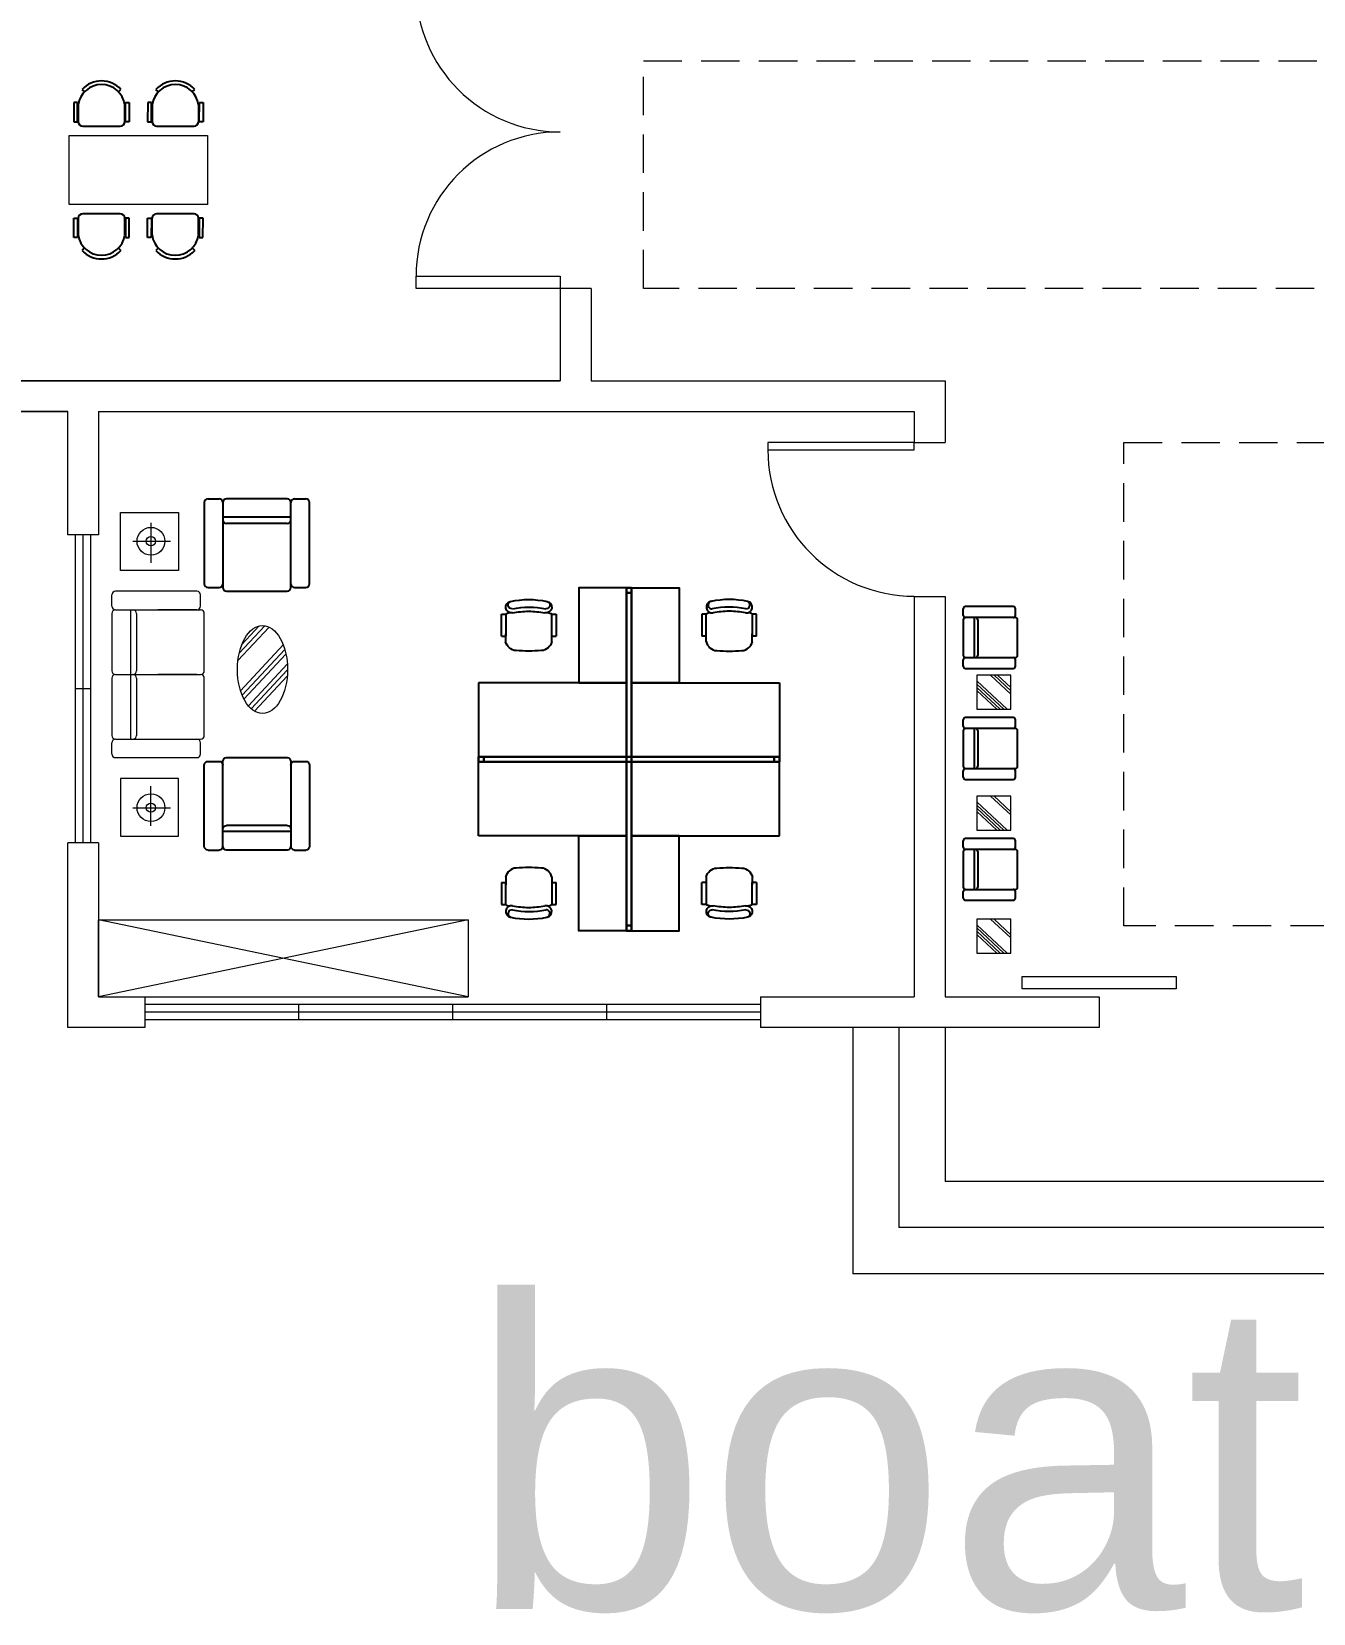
# Model space of a CAD drawing. Header units: inches. Extents: x 4 to 844, y 19 to 530.
# Drawn here: x 24.06 to 32.39, y 171.52 to 181.8 of the extents above; entities that cross this region are included whole.
import ezdxf

# ---------------------------------------------------------------- set-up
doc = ezdxf.new("R2010")
doc.units = ezdxf.units.IN
doc.header["$MEASUREMENT"] = 0
doc.linetypes.add('HIDDEN', pattern=[0.375, 0.25, -0.125])
for name, color, linetype in [('8', 8, 'Continuous'), ('DIM', 7, 'Continuous'), ('DOOR', 2, 'Continuous'), ('FUR', 6, 'Continuous'), ('FURE', 6, 'Continuous')]:
    doc.layers.add(name, color=color, linetype=linetype)
doc.styles.get("Standard").update_dxf_attribs({"font": 'arial.ttf'})

# ---------------------------------------------------------------- blocks, each defined once
blk = doc.blocks.new('CH4')
for p, q in [((-181, 370), (-210, 398)), ((183, 370), (211, 397)), ((-299, 257), (-300, 47)), ((-259, 257), (-299, 257)), ((-260, 47), (-259, 257)), ((-252, 230), (-252, 50)), ((253, 116), (253, 230)), ((260, 46), (261, 256)), ((261, 256), (301, 256)), ((301, 256), (300, 46)), ((-300, 47), (-260, 47)), ((-203, 0), (203, 0)), ((253, 50), (253, 116)), ((300, 46), (260, 46))]:
    blk.add_line(p, q)
for centre, radius, start, end in [((0, 195), 255, 7.7698, 172.01), ((0, 204), 286, 42.5533, 137.2265), ((-202, 50), 50, 179.8899, 269.8899), ((203, 50), 50, 269.8899, 359.8899)]:
    blk.add_arc(centre, radius, start, end)
blk = doc.blocks.new('MEET1')
at = {"layer": 'FUR', "lineweight": 0}
blk.add_lwpolyline([(-750, -375), (-750, 375), (750, 375), (750, -375)], close=True, dxfattribs=at)
for p in [(-400, 475), (400, 475)]:
    blk.add_blockref('CH4', p, dxfattribs=at)
at = {"layer": 'FUR', "lineweight": 0, "rotation": 180}
for p in [(-400, -475), (400, -475)]:
    blk.add_blockref('CH4', p, dxfattribs=at)
blk = doc.blocks.new('PAR0')
for points in [[(-1400, 0), (-1400, 50), (-1350, 50), (-1350, 0)], [(-1350, 0), (-1350, 50), (0, 50), (0, 0)], [(0, 0), (0, 50), (50, 50), (50, 0)], [(50, -1550), (0, -1550), (0, 0), (50, 0)], [(0, -1600), (0, -1550), (50, -1550), (50, -1600)]]:
    blk.add_lwpolyline(points, close=True)
blk = doc.blocks.new('CH3')
for p, q in [((-259, 349), (-259, 141)), ((-218, 349), (-259, 349)), ((-218, 142), (-218, 349)), ((259, 350), (218, 350)), ((218, 350), (218, 142)), ((259, 142), (259, 350)), ((-218, 89), (-218, 163)), ((218, 87), (218, 162))]:
    blk.add_line(p, q)
at = {"linetype": 'Continuous'}
for p, q in [((-218, 141), (-259, 141)), ((259, 142), (218, 142))]:
    blk.add_line(p, q, dxfattribs=at)
for centre, radius, start, end in [((-163, 416), 55.3, 99.8988, 279.7522), ((-166, 436), 35.2, 94.9128, 274.9128), ((0, -348), 836, 78.0899, 101.9101), ((163, 416), 55.3, 260.2478, 80.1012), ((159, 437), 36.2, 265.0872, 70.3213), ((-4, -349), 766, 78.0112, 101.9888), ((18, -535), 913, 91.1567, 100.8714), ((-18, -535), 913, 79.1286, 88.8433), ((-111, 115), 111, 193.2566, 265.9234), ((0, 1666), 1666, 265.9234, 274.0766), ((111, 115), 111, 274.0766, 345.8334)]:
    blk.add_arc(centre, radius, start, end, dxfattribs=at)
for centre, start, end in [((-181, 309), 90.7226, 132.8382), ((180, 309), 47.1618, 87.5717)]:
    blk.add_arc(centre, 54.9, start, end)
blk = doc.blocks.new('STAFF')
at = {"layer": 'FUR'}
for points in [[(-1400, 900), (-1400, 1600), (0, 1600), (0, 900)], [(-450, 900), (0, 900), (0, 0), (-450, 0)]]:
    blk.add_lwpolyline(points, close=True, dxfattribs=at)
at = {"layer": 'FUR', "rotation": 180}
blk.add_blockref('CH3', (-925, 600), dxfattribs=at)
blk = doc.blocks.new('PAR2')
at = {"layer": 'FUR'}
for name, p in [('PAR0', (0, 0)), ('STAFF', (0, -1600))]:
    blk.add_blockref(name, p, dxfattribs=at)
blk = doc.blocks.new('PAR7')
at = {"layer": 'FUR', "xscale": -1, "rotation": 180}
blk.add_blockref('PAR2', (1400, -700), dxfattribs=at)
at = {"layer": 'FUR', "rotation": 180}
blk.add_blockref('PAR2', (1450, -700), dxfattribs=at)
at = {"layer": 'FUR'}
blk.add_blockref('PAR2', (1400, -750), dxfattribs=at)
at = {"layer": 'FUR', "xscale": -1}
blk.add_blockref('PAR2', (1450, -750), dxfattribs=at)
blk = doc.blocks.new('开放办公09')
at = {"layer": 'FUR'}
blk.add_blockref('PAR7', (0, 1450), dxfattribs=at)
blk = doc.blocks.new('SOFA1人')
at = {"layer": 'FUR'}
for p, q in [((-423, 0), (-327, 0)), ((263, 0), (-263, 0)), ((327, 0), (423, 0)), ((-455, -32), (-455, -736)), ((-295, -32), (-295, -768)), ((-295, -32), (-295, -768)), ((295, -768), (295, -32)), ((455, -736), (455, -32)), ((295, -160), (-295, -160)), ((263, -213), (-263, -213)), ((-423, -768), (-327, -768)), ((-263, -800), (263, -800)), ((327, -768), (423, -768))]:
    blk.add_line(p, q, dxfattribs=at)
for centre, start, end in [((-423, -32), 90, 180), ((-327, -32), 0, 90), ((-263, -32), 90, 180), ((263, -32), 0, 90), ((327, -32), 90, 180), ((423, -32), 0, 90), ((-263, -181), 180, 270), ((263, -181), 270, 0), ((-423, -736), 180, 270), ((-327, -736), 270, 0), ((-263, -768), 180, 270), ((263, -768), 270, 0), ((327, -736), 180, 270), ((423, -736), 270, 0)]:
    blk.add_arc(centre, 32, start, end, dxfattribs=at)
blk = doc.blocks.new('A$C621A3C92')
at = {"layer": 'FUR'}
blk.add_blockref('SOFA1人', (455, 800), dxfattribs=at)

msp = doc.modelspace()

# ---------------------------------------------------------------- linework, layer by layer
at = {"lineweight": 0}
for p, q in [((27.49592, 180.12995), (27.49592, 179.52995)), ((27.69592, 180.12995), (27.69592, 179.52995)), ((23.69592, 179.52995), (27.49592, 179.52995)), ((24.49592, 179.52995), (23.69592, 179.52995)), ((27.49592, 179.52995), (24.49592, 179.52995)), ((27.69592, 179.52995), (29.99592, 179.52995)), ((29.99592, 179.52995), (29.99592, 179.12995)), ((24.49592, 179.32995), (29.79592, 179.32995)), ((24.49592, 179.32995), (24.49592, 178.52995)), ((29.79592, 179.32995), (29.79592, 179.12995)), ((29.79592, 178.12995), (29.79592, 175.52995)), ((29.99592, 178.12995), (29.99592, 175.52995)), ((24.49592, 176.52995), (24.49592, 175.52995)), ((24.49592, 175.52995), (24.79592, 175.52995)), ((28.79592, 175.52995), (29.79592, 175.52995)), ((29.99592, 175.52995), (30.99592, 175.52995)), ((29.39592, 175.32995), (29.39592, 173.72995)), ((29.69592, 175.32995), (29.69592, 174.02995)), ((29.99592, 175.32995), (29.99592, 174.32995)), ((33.99592, 174.32995), (29.99592, 174.32995)), ((34.29592, 174.02995), (29.69592, 174.02995)), ((34.59592, 173.72995), (29.39592, 173.72995))]:
    msp.add_line(p, q, dxfattribs=at)
at = {"color": 40, "lineweight": 0, "true_color": 0xf8d731}
for p, q in [((27.69592, 180.12995), (27.49592, 180.12995)), ((23.69592, 179.32995), (24.29592, 179.32995)), ((24.29592, 179.32995), (23.69592, 179.32995)), ((24.29592, 178.52995), (24.29592, 179.32995)), ((29.79592, 179.12995), (29.99592, 179.12995)), ((24.49592, 178.52995), (24.29592, 178.52995)), ((24.34592, 176.52995), (24.34592, 178.52995)), ((24.39592, 176.52995), (24.39592, 178.52995)), ((24.44592, 176.52995), (24.44592, 178.52995)), ((29.79592, 178.12995), (29.99592, 178.12995)), ((24.44592, 177.52995), (24.34592, 177.52995)), ((24.29592, 175.32995), (24.29592, 176.52995)), ((24.49592, 176.52995), (24.29592, 176.52995)), ((30.49737, 175.66051), (31.49737, 175.66051)), ((30.49737, 175.58051), (30.49737, 175.66051)), ((31.49737, 175.58051), (30.49737, 175.58051)), ((31.49737, 175.66051), (31.49737, 175.58051)), ((24.79592, 175.52995), (24.79592, 175.32995)), ((28.79592, 175.47995), (24.79592, 175.47995)), ((25.79592, 175.47995), (25.79592, 175.37995)), ((26.79592, 175.47995), (26.79592, 175.37995)), ((27.79592, 175.47995), (27.79592, 175.37995)), ((28.79592, 175.52995), (28.79592, 175.32995)), ((30.99592, 175.52995), (30.99592, 175.32995)), ((28.79592, 175.42995), (24.79592, 175.42995)), ((28.79592, 175.37995), (24.79592, 175.37995)), ((24.79592, 175.32995), (24.29592, 175.32995)), ((30.99592, 175.32995), (28.79592, 175.32995))]:
    msp.add_line(p, q, dxfattribs=at)
at = {"color": 177, "lineweight": 0, "true_color": 0x293189}
for p, q in [((24.49592, 175.52995), (24.49592, 176.02995)), ((24.49592, 176.02995), (26.89773, 176.02995)), ((26.89773, 175.52995), (24.49592, 176.02995)), ((26.89773, 176.02995), (24.49592, 175.52995)), ((26.89773, 176.02995), (26.89773, 175.52995)), ((24.49592, 175.52995), (26.89773, 175.52995))]:
    msp.add_line(p, q, dxfattribs=at)
at = {"linetype": 'HIDDEN', "lineweight": 0}
for points in [[(28.03607, 181.60839), (36.14376, 181.60839), (36.14376, 180.12995), (28.03607, 180.12995)], [(31.15617, 179.12904), (32.86424, 179.12904), (32.86424, 175.99004), (31.15617, 175.99004)]]:
    msp.add_lwpolyline(points, close=True, dxfattribs=at)
at = {"layer": '8', "lineweight": 0}
for p, q in [((25.40985, 177.7601), (25.57681, 177.93955)), ((25.42725, 177.81736), (25.53986, 177.93839)), ((25.40183, 177.71292), (25.60438, 177.93062)), ((25.41892, 177.5162), (25.69632, 177.81434)), ((25.42894, 177.48841), (25.70585, 177.78602)), ((25.44082, 177.46261), (25.71352, 177.75571)), ((25.47002, 177.41821), (25.72211, 177.68915)), ((25.48836, 177.39936), (25.72211, 177.65059)), ((25.50975, 177.38379), (25.72211, 177.61203)), ((30.39973, 177.39744), (30.20204, 177.58137)), ((30.37707, 177.39744), (30.20204, 177.56029)), ((30.35442, 177.39744), (30.20204, 177.53921)), ((30.42252, 177.49557), (30.29102, 177.61792)), ((30.42252, 177.51665), (30.31368, 177.61792)), ((30.42252, 177.53773), (30.33634, 177.61792)), ((30.33176, 177.39744), (30.20204, 177.51813)), ((30.42252, 176.71016), (30.29102, 176.83251)), ((30.42252, 176.73124), (30.31368, 176.83251)), ((30.39973, 176.61203), (30.20204, 176.79596)), ((30.37707, 176.61203), (30.20204, 176.77488)), ((30.35442, 176.61203), (30.20204, 176.7538)), ((30.33176, 176.61203), (30.20204, 176.73272)), ((30.39973, 175.81329), (30.20204, 175.99722)), ((30.42252, 175.91142), (30.29102, 176.03377)), ((30.42252, 175.9325), (30.31368, 176.03377)), ((30.37707, 175.81329), (30.20204, 175.97614)), ((30.35442, 175.81329), (30.20204, 175.95506)), ((30.33176, 175.81329), (30.20204, 175.93398))]:
    msp.add_line(p, q, dxfattribs=at)
at = {"layer": 'DIM', "lineweight": 0}
for p, q in [((24.83634, 178.60673), (24.83634, 178.34874)), ((24.71783, 178.48819), (24.96438, 178.48819)), ((24.83634, 176.63911), (24.83634, 176.8971)), ((24.71783, 176.75765), (24.96438, 176.75765))]:
    msp.add_line(p, q, dxfattribs=at)
for centre, radius in [((24.83634, 178.48819), 0.09022), ((24.83634, 178.48819), 0.03018), ((24.83634, 176.75765), 0.09022), ((24.83634, 176.75765), 0.03018)]:
    msp.add_circle(centre, radius, dxfattribs=at)
at = {"layer": 'DOOR', "lineweight": 0}
for points in [[(27.49592, 180.12995), (26.55872, 180.12995), (26.55872, 180.20949), (27.49592, 180.20949)], [(29.79592, 179.12995), (28.84463, 179.12995), (28.84463, 179.08238), (29.79592, 179.08238)]]:
    msp.add_lwpolyline(points, close=True, dxfattribs=at)
for centre, radius, start, end in [((27.49592, 182.08389), 0.9372, 180, 270), ((27.49592, 180.20949), 0.9372, 90, 180), ((29.79592, 179.08238), 0.95128, 180, 270)]:
    msp.add_arc(centre, radius, start, end, dxfattribs=at)
at = {"layer": 'FUR', "lineweight": 0}
for points in [[(25.01506, 178.2991), (24.63984, 178.2991), (24.63984, 178.67432), (25.01506, 178.67432)], [(25.01506, 176.94674), (24.63984, 176.94674), (24.63984, 176.57152), (25.01506, 176.57152)]]:
    msp.add_lwpolyline(points, close=True, dxfattribs=at)
at = {"layer": 'FURE', "lineweight": 0}
for p, q in [((24.58295, 178.06718), (24.58295, 178.13922)), ((25.13527, 178.16324), (24.60696, 178.16324)), ((25.15929, 178.06718), (25.15929, 178.13922)), ((24.60696, 178.04317), (25.15929, 178.04317)), ((24.70302, 178.04317), (24.70302, 177.62292)), ((25.13527, 178.04317), (24.88185, 178.04317)), ((25.13527, 178.04317), (24.88185, 178.04317)), ((24.58295, 178.01915), (24.58295, 177.64693)), ((24.74304, 178.01915), (24.74304, 177.64693)), ((25.1833, 177.64693), (25.1833, 178.01915)), ((24.58295, 177.59891), (24.58295, 177.22669)), ((24.60696, 177.62292), (25.15929, 177.62292)), ((24.70302, 177.62292), (24.70302, 177.20267)), ((24.74304, 177.59891), (24.74304, 177.22669)), ((25.13527, 177.62292), (24.88185, 177.62292)), ((25.1833, 177.22669), (25.1833, 177.59891)), ((24.58295, 177.10662), (24.58295, 177.17866)), ((24.60696, 177.20267), (25.15929, 177.20267)), ((25.15929, 177.10662), (25.15929, 177.17866)), ((24.60696, 177.0826), (25.13527, 177.0826))]:
    msp.add_line(p, q, dxfattribs=at)
for points in [[(30.42252, 177.61792), (30.20204, 177.61792), (30.20204, 177.39744), (30.42252, 177.39744)], [(30.42252, 176.83251), (30.20204, 176.83251), (30.20204, 176.61203), (30.42252, 176.61203)], [(30.42252, 176.03377), (30.20204, 176.03377), (30.20204, 175.81329), (30.42252, 175.81329)]]:
    msp.add_lwpolyline(points, close=True, dxfattribs=at)
for centre, start, end in [((24.60696, 178.13922), 90, 180), ((25.13527, 178.13922), 0, 90), ((24.60696, 178.06718), 180, 270), ((24.60696, 178.01915), 90, 180), ((24.71903, 178.01915), 0, 90), ((25.13527, 178.06718), 270, 0), ((25.15929, 178.01915), 0, 90), ((24.60696, 177.64693), 180, 270), ((24.71903, 177.64693), 270, 0), ((25.15929, 177.64693), 270, 0), ((24.60696, 177.59891), 90, 180), ((24.71903, 177.59891), 0, 90), ((25.15929, 177.59891), 0, 90), ((24.60696, 177.22669), 180, 270), ((24.71903, 177.22669), 270, 0), ((25.15929, 177.22669), 270, 0), ((24.60696, 177.17866), 90, 180), ((25.13527, 177.17866), 0, 90), ((24.60696, 177.10662), 180, 270), ((25.13527, 177.10662), 270, 0)]:
    msp.add_arc(centre, 0.02401, start, end, dxfattribs=at)
msp.add_ellipse((25.5612, 177.655), major_axis=(0, 0.28587), ratio=0.56932415, dxfattribs=at)

# ---------------------------------------------------------------- block references
at = {"lineweight": 0, "xscale": 0.0005992698886655162, "yscale": 0.0005992698886655162, "zscale": 0.0005992698886655162}
msp.add_blockref('MEET1', (24.75528, 180.89966), dxfattribs=at)
at = {"layer": 'FUR', "lineweight": 0, "xscale": 0.0006859073716019057, "yscale": 0.0006859073716019057, "zscale": 0.0006859073716019057}
msp.add_blockref('开放办公09', (26.965, 176.57436), dxfattribs=at)
at = {"layer": 'FURE', "lineweight": 0, "xscale": 0.0007504402272155153, "yscale": 0.0007504402272155153, "zscale": 0.0007504402272155153}
msp.add_blockref('A$C621A3C92', (25.1833, 178.16324), dxfattribs=at)
at = {"layer": 'FURE', "lineweight": 0}
for p, xscale, yscale, zscale, rotation in [((30.46662, 177.66201), 0.0004409623648649019, 0.0004409623648649019, 0.0004409623648649019, 89.99999999999999), ((30.46662, 176.94149), 0.0004409623648649019, 0.0004409623648649019, 0.0004409623648649019, 89.99999999999999), ((25.1833, 177.0826), -0.0007504402272155153, 0.0007504402272155153, 0.0007504402272155153, 180), ((30.46662, 176.15608), 0.0004409623648649019, 0.0004409623648649019, 0.0004409623648649019, 89.99999999999999)]:
    msp.add_blockref('A$C621A3C92', p, dxfattribs=dict(at, xscale=xscale, yscale=yscale, zscale=zscale, rotation=rotation))

# ---------------------------------------------------------------- texts
at = {"lineweight": 0, "insert": (26.89873, 173.55309), "char_height": 2, "attachment_point": 1}
msp.add_mtext_dynamic_manual_height_columns('boat club', width=12.3881241, gutter_width=1, heights=[0], dxfattribs=at)

doc.saveas('drawing.dxf')
